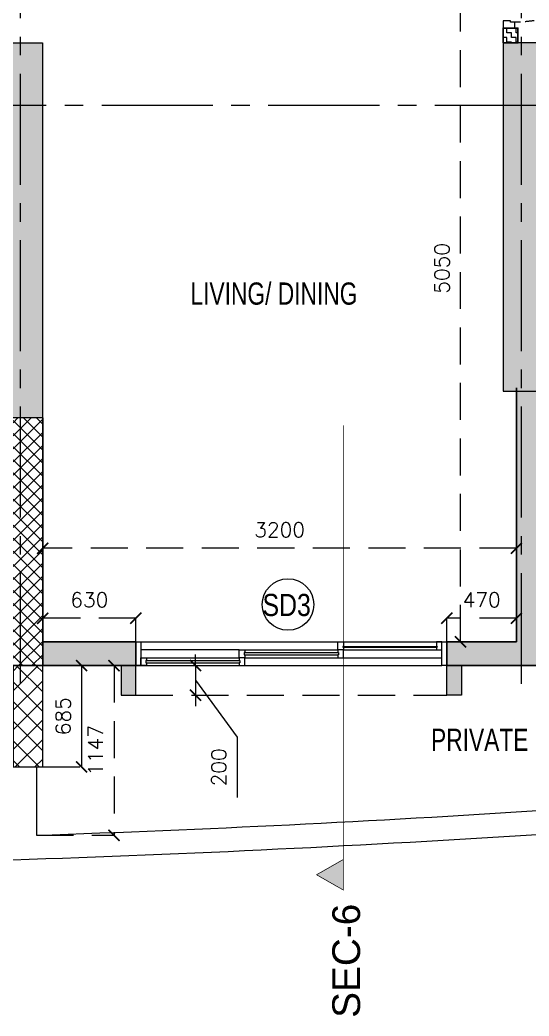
# Model space of a CAD drawing. Header units: millimetres. Extents: x 1180970 to 1231451, y -5737889 to -5695638.
# Drawn here: x 1209899 to 1213337, y -5731054 to -5724319 of the extents above; entities that cross this region are included whole.
import ezdxf
from ezdxf.enums import TextEntityAlignment as Align

# ---------------------------------------------------------------- set-up
doc = ezdxf.new("R2010")
doc.units = ezdxf.units.MM
doc.header["$LTSCALE"] = 1000
doc.header["$MEASUREMENT"] = 0
for name, pattern in [('1BHK-A$0$AUDIT_D_120904163729-0', [0]), ('1BHK-A$1$HIDDEN', [0.375, 0.25, -0.125]), ('AUDIT_D_120904163729-0', [0]), ('T8(T9 IS SIMILAR) - GROUND FLOOR - DIMENSION & TEXTING$0$HIDDEN', [0.375, 0.25, -0.125]), ('T8(T9 IS SIMILAR) - GROUND FLOOR ELEVATION$0$AUDIT_D_120904163729-0', [0]), ('T8(T9 IS SIMILAR) - GROUND FLOOR ELEVATION$1$HIDDEN', [0.375, 0.25, -0.125]), ('T8_PROFILE SECTIONS$0$HIDDEN', [0.375, 0.25, -0.125]), ('T8_PROFILE SECTIONS$0$PHANTOM2', [1.25, 0.625, -0.125, 0.125, -0.125, 0.125, -0.125]), ('T8_REFUGE COLUMNS$0$CENTER2', [1.125, 0.75, -0.125, 0.125, -0.125])]:
    doc.linetypes.add(name, pattern=pattern)
doc.layers.get('0').update_dxf_attribs({"linetype": 'AUDIT_D_120904163729-0'})
for name, color, linetype, lineweight in [('$0$a-Text', 4, 'Continuous', 0), ('1BHK-A$0$A-WALL- 160', 6, 'Continuous', 30), ('1BHK-A$0$Window', 4, 'Continuous', 20), ('T8(T9 IS SIMILAR) - GROUND FLOOR - DIMENSION & TEXTING$0$a-Text', 4, 'Continuous', 0), ('T8(T9 IS SIMILAR) - GROUND FLOOR$0$D&W', 8, 'Continuous', 25)]:
    doc.layers.add(name, color=color, linetype=linetype, lineweight=lineweight)
for name, color, linetype in [('1BHK-A$0$A-DOOR-FULL', 2, 'Continuous'), ('1BHK-A$0$A-HATCH -160', 251, '1BHK-A$0$AUDIT_D_120904163729-0'), ('A-GARDEN PARTITION', 1, 'Continuous'), ('T8(T9 IS SIMILAR) - GROUND FLOOR - DIMENSION & TEXTING$0$A-DIMENSIONS', 2, 'T8(T9 IS SIMILAR) - GROUND FLOOR - DIMENSION & TEXTING$0$HIDDEN'), ('T8(T9 IS SIMILAR) - GROUND FLOOR - DIMENSION & TEXTING$0$a-window-no', 125, 'Continuous'), ('T8(T9 IS SIMILAR) - GROUND FLOOR ELEVATION$0$A-DIM', 1, 'T8(T9 IS SIMILAR) - GROUND FLOOR ELEVATION$0$AUDIT_D_120904163729-0'), ('T8(T9 IS SIMILAR) - GROUND FLOOR ELEVATION$0$A-WALL HATCH', 252, 'T8(T9 IS SIMILAR) - GROUND FLOOR ELEVATION$0$AUDIT_D_120904163729-0'), ('T8(T9 IS SIMILAR) - GROUND FLOOR ELEVATION$0$A-WALL-FEATURES', 6, 'T8(T9 IS SIMILAR) - GROUND FLOOR ELEVATION$0$AUDIT_D_120904163729-0'), ('T8_PROFILE SECTIONS$0$A-PROFILE SECTIONS', 81, 'T8_PROFILE SECTIONS$0$PHANTOM2'), ('T8_REFUGE COLUMNS$0$A-CENTERLINE', 193, 'T8_REFUGE COLUMNS$0$CENTER2'), ('T8_REFUGE COLUMNS$0$A-RCC COLS', 3, 'Continuous')]:
    doc.layers.add(name, color=color, linetype=linetype)
doc.layers.add('T8_REFUGE COLUMNS$0$COL-HATCH', color=7, linetype='Continuous', lineweight=25, true_color=0xa3a3a3)
doc.styles.add('$0$ARIAL ARROW', font='swisscl.ttf')
doc.styles.add('T8(T9 IS SIMILAR) - GROUND FLOOR - DIMENSION & TEXTING$0$ARIAL ARROW', font='swisscl.ttf')
doc.styles.add('T8(T9 IS SIMILAR) - GROUND FLOOR - DIMENSION & TEXTING$0$LODHA STANDERD', font='sanss___.ttf')
doc.styles.add('T8(T9 IS SIMILAR) - GROUND FLOOR - DIMENSION & TEXTING$0$Romans 1', font='romans.shx', dxfattribs={"height": 100})
doc.styles.add('T8(T9 IS SIMILAR) - GROUND FLOOR ELEVATION$0$Romans 1', font='romans.shx', dxfattribs={"height": 100})
doc.styles.add('T8_PROFILE SECTIONS$0$arial', font='sanss___.ttf')
doc.dimstyles.new('T8(T9 IS SIMILAR) - GROUND FLOOR - DIMENSION & TEXTING$0$ALPINE S', dxfattribs={"dimscale": 0, "dimtxt": 100, "dimasz": 75, "dimexe": 0, "dimexo": 0, "dimgap": 75, "dimtad": 1, "dimdec": 0, "dimzin": 0, "dimdsep": 46, "dimtxsty": 'T8(T9 IS SIMILAR) - GROUND FLOOR - DIMENSION & TEXTING$0$Romans 1', "dimblk": 'T8(T9 IS SIMILAR) - GROUND FLOOR - DIMENSION & TEXTING$0$_ArchTick', "dimcen": 0.09, "dimclrd": 256, "dimclre": 256, "dimclrt": 7, "dimadec": 0, "dimazin": 0, "dimtfac": 1, "dimtdec": 0, "dimtofl": 0, "dimtmove": 1, "dimatfit": 0, "dimldrblk": 'T8(T9 IS SIMILAR) - GROUND FLOOR - DIMENSION & TEXTING$0$_Open90', "dimfxl": 1, "dimtolj": 1, "dimtzin": 0, "dimarcsym": 0})
doc.dimstyles.new('T8(T9 IS SIMILAR) - GROUND FLOOR ELEVATION$0$ALPINE S', dxfattribs={"dimscale": 0, "dimtxt": 100, "dimasz": 75, "dimexe": 0, "dimexo": 0, "dimgap": 75, "dimtad": 1, "dimdec": 0, "dimzin": 0, "dimdsep": 46, "dimtxsty": 'T8(T9 IS SIMILAR) - GROUND FLOOR ELEVATION$0$Romans 1', "dimblk": 'T8(T9 IS SIMILAR) - GROUND FLOOR ELEVATION$0$_ArchTick', "dimcen": 0.09, "dimclrd": 256, "dimclre": 256, "dimclrt": 7, "dimadec": 0, "dimazin": 0, "dimtfac": 1, "dimtdec": 0, "dimtofl": 0, "dimtmove": 1, "dimatfit": 0, "dimldrblk": 'T8(T9 IS SIMILAR) - GROUND FLOOR ELEVATION$0$_Open90', "dimfxl": 1, "dimtolj": 1, "dimtzin": 0, "dimarcsym": 0})
pattern_1 = [(0, (0, 0), (31.25, 31.25), [31.25, -31.25]), (90, (31.25, 0), (-31.25, 31.25), [31.25, -31.25])]

# ---------------------------------------------------------------- blocks, each defined once
blk = doc.blocks.new('*U102')
for points in [[(0, 0), (0, 820), (-30, 820), (-30, 0)], [(-860, 0), (-820, 0), (-820, -30), (-810, -30), (-810, -80), (-860, -80)], [(40, 0), (0, 0), (0, -30), (-10, -30), (-10, -80), (40, -80)]]:
    blk.add_lwpolyline(points, close=True)
at = {"color": 0, "linetype": 'ByBlock', "ltscale": 0.25}
blk.add_arc((1.2, -0.5), 821.2, 92.37301, 179.96526, dxfattribs=at)
blk = doc.blocks.new('1BHK-A$0$2100')
at = {"layer": '1BHK-A$0$Window', "color": 1, "lineweight": 13}
for p, q in [((1150876.5, -5693344.1), (1148842.5, -5693344.1)), ((1149507.5, -5693344.1), (1148880, -5693344.1)), ((1149507.5, -5693397.4), (1148880, -5693397.4)), ((1150173.7, -5693397.4), (1149545, -5693397.4)), ((1150211.2, -5693397.4), (1150876.5, -5693397.4)), ((1149507.5, -5693450.8), (1148842.5, -5693450.8)), ((1150173.7, -5693450.8), (1149545, -5693450.8)), ((1150839, -5693450.8), (1150211.2, -5693450.8)), ((1150173.7, -5693504.1), (1148842.5, -5693504.1)), ((1150839, -5693504.1), (1150211.2, -5693504.1))]:
    blk.add_line(p, q, dxfattribs=at)
at = {"layer": '1BHK-A$0$Window', "color": 5, "lineweight": 13}
for p, q in [((1149507.5, -5693374.4), (1148880, -5693374.4)), ((1149507.5, -5693378.9), (1148880, -5693378.9)), ((1150173.7, -5693416), (1149545, -5693416)), ((1150173.7, -5693432.2), (1149545, -5693432.2)), ((1150839, -5693469.3), (1150211.2, -5693469.3)), ((1150839, -5693485.5), (1150211.2, -5693485.5))]:
    blk.add_line(p, q, dxfattribs=at)
at = {"layer": '1BHK-A$0$Window', "color": 4, "lineweight": 13}
for points in [[(1148842.5, -5693344.1), (1148809.5, -5693344.1), (1148809.5, -5693504.1), (1148842.5, -5693504.1)], [(1148880, -5693378.9), (1148880, -5693397.4), (1148842.5, -5693397.4), (1148842.5, -5693344.1), (1148880, -5693344.1), (1148880, -5693374.4), (1148875.5, -5693374.4), (1148875.5, -5693378.9)], [(1149507.5, -5693378.9), (1149507.5, -5693397.4), (1149545, -5693397.4), (1149545, -5693344.1), (1149507.5, -5693344.1), (1149507.5, -5693374.4), (1149512, -5693374.4), (1149512, -5693378.9)], [(1149545, -5693432.2), (1149545, -5693450.8), (1149507.5, -5693450.8), (1149507.5, -5693397.4), (1149545, -5693397.4), (1149545, -5693416), (1149540.5, -5693416), (1149540.5, -5693432.2)], [(1150173.7, -5693432.2), (1150173.7, -5693450.8), (1150211.2, -5693450.8), (1150211.2, -5693397.4), (1150173.7, -5693397.4), (1150173.7, -5693416), (1150178.2, -5693416), (1150178.2, -5693432.2)], [(1150909.5, -5693344.1), (1150876.5, -5693344.1), (1150876.5, -5693504.1), (1150909.5, -5693504.1)], [(1150211.2, -5693485.5), (1150211.2, -5693504.1), (1150173.7, -5693504.1), (1150173.7, -5693450.8), (1150211.2, -5693450.8), (1150211.2, -5693469.3), (1150206.7, -5693469.3), (1150206.7, -5693485.5)], [(1150839, -5693485.5), (1150839, -5693504.1), (1150876.5, -5693504.1), (1150876.5, -5693450.8), (1150839, -5693450.8), (1150839, -5693469.3), (1150843.5, -5693469.3), (1150843.5, -5693485.5)]]:
    blk.add_lwpolyline(points, close=True, dxfattribs=at)
blk = doc.blocks.new('1BHK-A')
at = {"layer": '1BHK-A$0$A-HATCH -160', "linetype": 'ByBlock'}
h = blk.add_hatch(dxfattribs=at)
h.set_pattern_fill('HEX', color=256, scale=150)
h.paths.add_polyline_path([(1144639.9, -5727571.2), (1144639.7, -5727421.2), (1144639.8, -5727421.2), (1144639.8, -5726805.6), (1144799.8, -5726805.6), (1144799.5, -5728524.6), (1145269.9, -5728524.6), (1145269.9, -5728684.6), (1144639.5, -5728684.6), (1144639.7, -5727571.2)])
h.paths.add_polyline_path([(1147369.9, -5728524.6), (1147999.5, -5728524.6), (1147999.5, -5728684.6), (1147369.9, -5728684.6)])
h.paths.add_polyline_path([(1148299.5, -5724624.6), (1150189.8, -5724624.6), (1150189.8, -5722879.6), (1150039.8, -5722879.6), (1150039.8, -5724474.5), (1148299.5, -5724474.5)])
h.paths.add_polyline_path([(1150039.7, -5719224.6), (1150189.8, -5719224.6), (1150189.8, -5721774.6), (1150039.7, -5721774.6)])
h.paths.add_polyline_path([(1144599.6, -5723174.6), (1144759.6, -5723174.6), (1144759.6, -5723314.6), (1145789.5, -5723314.6), (1145789.5, -5723174.6), (1145949.5, -5723174.6), (1145949.5, -5723474.6), (1144599.6, -5723474.4)])
h.paths.add_polyline_path([(1144599.6, -5721924.6), (1144759.6, -5721924.6), (1144759.6, -5722524.6), (1144599.6, -5722524.6)])
h.paths.add_polyline_path([(1145549.4, -5721834.8), (1145789.5, -5721834.8), (1145789.5, -5722524.6), (1145949.5, -5722524.6), (1145949.5, -5721924.7), (1145789.5, -5721924.5), (1145789.5, -5721674.6), (1145549.4, -5721674.6)])
h = blk.add_hatch(dxfattribs=at)
h.set_pattern_fill('ANSI37', color=256, scale=500)
h.set_pattern_definition([(45, (0, -0.906), (-44.1941738, 44.1941738), []), (135, (0, -0.906), (-44.1941738, -44.1941738), [])])
h.paths.add_polyline_path([(1141249.5, -5723474.6), (1141899.2, -5723474.6), (1141899.2, -5723274.6), (1141249.5, -5723274.6)])
h.paths.add_polyline_path([(1141049.8, -5726520.2), (1141249.8, -5726520.2), (1141249.8, -5727581.2), (1141049.8, -5727581.2)])
h.paths.add_polyline_path([(1148199.5, -5727009.5), (1147999.5, -5727009.5), (1147999.5, -5728684.6), (1148199.5, -5728684.6)])
h = blk.add_hatch(dxfattribs=at)
h.set_pattern_fill('ZIGZAG', color=256, scale=250)
h.set_pattern_definition(pattern_1)
h.paths.add_polyline_path([(1144889.9, -5724474.5), (1144789.9, -5724474.5), (1144789.9, -5724374.5), (1144889.9, -5724374.5)])
at = {"layer": '1BHK-A$0$A-WALL- 160', "linetype": 'ByBlock'}
for p, q in [((1144799.5, -5728524.6), (1144799.5, -5726805.6)), ((1147999.5, -5728684.6), (1147999.5, -5727009.5)), ((1144799.5, -5728524.6), (1145269.9, -5728524.6)), ((1145269.9, -5728524.6), (1145269.9, -5728684.6)), ((1147369.9, -5728524.6), (1147999.5, -5728524.6)), ((1147369.9, -5728524.6), (1147369.9, -5728684.6)), ((1144639.5, -5728684.6), (1145269.9, -5728684.6)), ((1147369.9, -5728684.6), (1148199.5, -5728684.6))]:
    blk.add_line(p, q, dxfattribs=at)
blk.add_lwpolyline([(1144889.9, -5724474.5), (1144789.9, -5724474.5), (1144789.9, -5724374.5), (1144889.9, -5724374.5)], close=True, dxfattribs=at)
at = {"layer": '1BHK-A$0$A-DOOR-FULL', "linetype": '1BHK-A$1$HIDDEN', "rotation": 90}
blk.add_blockref('*U102', (1144809.9, -5723514.5), dxfattribs=at)
at = {"layer": '1BHK-A$0$A-WALL- 160', "linetype": 'ByBlock'}
blk.add_blockref('1BHK-A$0$2100', (-3539.6, -35180.5), dxfattribs=at)
blk = doc.blocks.new('T8_REFUGE COLUMNS')
at = {"layer": 'T8_REFUGE COLUMNS$0$COL-HATCH', "linetype": 'ByBlock'}
h = blk.add_hatch(color=256, dxfattribs=at)
h.dxf.hatch_style = 1
h.paths.add_polyline_path([(1210052.1, -5727009.9), (1209752.1, -5727009.9), (1209752.1, -5724474.9), (1210052.1, -5724474.9)])
h = blk.add_hatch(color=256, dxfattribs=at)
h.dxf.hatch_style = 1
h.paths.add_polyline_path([(1213162.1, -5726829.9), (1213412.1, -5726829.9), (1213412.1, -5724474.9), (1213162.1, -5724474.9)])
at = {"layer": 'T8_REFUGE COLUMNS$0$A-CENTERLINE'}
for p, q in [((1209902.1, -5728808.5), (1209902.1, -5698573.6)), ((1213287.1, -5728808.5), (1213287.1, -5698573.6)), ((1217951.3, -5724897.4), (1182156.9, -5724897.4))]:
    blk.add_line(p, q, dxfattribs=at)
at = {"layer": 'T8_REFUGE COLUMNS$0$A-RCC COLS', "linetype": 'ByBlock'}
for points in [[(1210052.1, -5727009.9), (1209752.1, -5727009.9), (1209752.1, -5724474.9), (1210052.1, -5724474.9)], [(1213162.1, -5726829.9), (1213412.1, -5726829.9), (1213412.1, -5724474.9), (1213162.1, -5724474.9)]]:
    blk.add_lwpolyline(points, close=True, dxfattribs=at)
blk = doc.blocks.new('T8(T9 IS SIMILAR) - GROUND FLOOR ELEVATION$0$_ArchTick')
at = {"color": 0, "linetype": 'ByBlock', "const_width": 0.15}
blk.add_lwpolyline([(-0.5, -0.5), (0.5, 0.5)], dxfattribs=at)
blk = doc.blocks.new('*D350')
at = {"layer": 'T8(T9 IS SIMILAR) - GROUND FLOOR ELEVATION$0$A-DIM', "linetype": 'T8(T9 IS SIMILAR) - GROUND FLOOR ELEVATION$1$HIDDEN', "lineweight": -2, "transparency": 16777216}
for p, q in [((1210052.4, -5728684), (1210315.5, -5728684)), ((1210052.4, -5729368.9), (1210315.5, -5729368.9))]:
    blk.add_line(p, q, dxfattribs=at)
at = {"layer": 'T8(T9 IS SIMILAR) - GROUND FLOOR ELEVATION$0$A-DIM', "lineweight": -2, "transparency": 16777216}
blk.add_line((1210315.5, -5728684), (1210315.5, -5729368.9), dxfattribs=at)
at = {"layer": 'T8(T9 IS SIMILAR) - GROUND FLOOR ELEVATION$0$A-DIM', "linetype": 'ByBlock', "lineweight": -2, "transparency": 16777216, "xscale": 75, "yscale": 75, "zscale": 75}
for p, rotation in [((1210315.5, -5728684), 90), ((1210315.5, -5729368.9), 270)]:
    blk.add_blockref('T8(T9 IS SIMILAR) - GROUND FLOOR ELEVATION$0$_ArchTick', p, dxfattribs=dict(at, rotation=rotation))
at = {"layer": 'T8(T9 IS SIMILAR) - GROUND FLOOR ELEVATION$0$A-DIM', "color": 7, "linetype": 'ByBlock', "transparency": 16777216, "insert": (1210190.5, -5729026.5), "char_height": 100, "attachment_point": 5, "rotation": 90, "style": 'T8(T9 IS SIMILAR) - GROUND FLOOR ELEVATION$0$Romans 1'}
blk.add_mtext('\\A1;685', dxfattribs=at)
blk = doc.blocks.new('T8(T9 IS SIMILAR) - GROUND FLOOR ELEVATION$0$_Open90')
at = {"color": 0, "linetype": 'ByBlock', "lineweight": -2}
for p, q in [((0, 0), (-1, 0)), ((-0.5, 0.5), (0, 0)), ((0, 0), (-0.5, -0.5))]:
    blk.add_line(p, q, dxfattribs=at)
blk = doc.blocks.new('*D351')
at = {"layer": 'T8(T9 IS SIMILAR) - GROUND FLOOR ELEVATION$0$A-DIM', "lineweight": -2, "transparency": 16777216}
for p, q in [((1211084.8, -5728684), (1211084.8, -5728609)), ((1211084.8, -5728684), (1211084.8, -5728884)), ((1211084.8, -5728784), (1211366.6, -5729168.4)), ((1211084.8, -5728884), (1211084.8, -5728959)), ((1211366.6, -5729168.4), (1211366.6, -5729575.6))]:
    blk.add_line(p, q, dxfattribs=at)
at = {"layer": 'T8(T9 IS SIMILAR) - GROUND FLOOR ELEVATION$0$A-DIM', "linetype": 'T8(T9 IS SIMILAR) - GROUND FLOOR ELEVATION$1$HIDDEN', "lineweight": -2, "transparency": 16777216}
for p, q in [((1210681.9, -5728684), (1211084.8, -5728684)), ((1210681.9, -5728884), (1211084.8, -5728884))]:
    blk.add_line(p, q, dxfattribs=at)
at = {"layer": 'T8(T9 IS SIMILAR) - GROUND FLOOR ELEVATION$0$A-DIM', "linetype": 'ByBlock', "lineweight": -2, "transparency": 16777216, "xscale": 75, "yscale": 75, "zscale": 75}
for p, rotation in [((1211084.8, -5728684), 270), ((1211084.8, -5728884), 90)]:
    blk.add_blockref('T8(T9 IS SIMILAR) - GROUND FLOOR ELEVATION$0$_ArchTick', p, dxfattribs=dict(at, rotation=rotation))
at = {"layer": 'T8(T9 IS SIMILAR) - GROUND FLOOR ELEVATION$0$A-DIM', "color": 7, "linetype": 'ByBlock', "transparency": 16777216, "insert": (1211241.6, -5729372), "char_height": 100, "attachment_point": 5, "rotation": 90, "style": 'T8(T9 IS SIMILAR) - GROUND FLOOR ELEVATION$0$Romans 1'}
blk.add_mtext('\\A1;200', dxfattribs=at)
blk = doc.blocks.new('T8(T9 IS SIMILAR) - GROUND FLOOR - DIMENSION & TEXTING$0$_ArchTick')
at = {"color": 0, "linetype": 'ByBlock', "const_width": 0.15}
blk.add_lwpolyline([(-0.5, -0.5), (0.5, 0.5)], dxfattribs=at)
blk = doc.blocks.new('*D694')
at = {"layer": 'T8(T9 IS SIMILAR) - GROUND FLOOR - DIMENSION & TEXTING$0$A-DIMENSIONS', "linetype": 'T8(T9 IS SIMILAR) - GROUND FLOOR - DIMENSION & TEXTING$0$HIDDEN', "lineweight": -2, "transparency": 16777216}
for p, q in [((1212781.9, -5728523.7), (1212781.9, -5728364.4)), ((1213252, -5728523.7), (1213252, -5728364.4))]:
    blk.add_line(p, q, dxfattribs=at)
at = {"layer": 'T8(T9 IS SIMILAR) - GROUND FLOOR - DIMENSION & TEXTING$0$A-DIMENSIONS', "lineweight": -2, "transparency": 16777216}
blk.add_line((1213252, -5728364.4), (1212781.9, -5728364.4), dxfattribs=at)
at = {"layer": 'T8(T9 IS SIMILAR) - GROUND FLOOR - DIMENSION & TEXTING$0$A-DIMENSIONS', "linetype": 'ByBlock', "lineweight": -2, "transparency": 16777216, "xscale": 75, "yscale": 75, "zscale": 75, "rotation": 180}
blk.add_blockref('T8(T9 IS SIMILAR) - GROUND FLOOR - DIMENSION & TEXTING$0$_ArchTick', (1212781.9, -5728364.4), dxfattribs=at)
at = {"layer": 'T8(T9 IS SIMILAR) - GROUND FLOOR - DIMENSION & TEXTING$0$A-DIMENSIONS', "linetype": 'ByBlock', "lineweight": -2, "transparency": 16777216, "xscale": 75, "yscale": 75, "zscale": 75}
blk.add_blockref('T8(T9 IS SIMILAR) - GROUND FLOOR - DIMENSION & TEXTING$0$_ArchTick', (1213252, -5728364.4), dxfattribs=at)
at = {"layer": 'T8(T9 IS SIMILAR) - GROUND FLOOR - DIMENSION & TEXTING$0$A-DIMENSIONS', "color": 7, "linetype": 'ByBlock', "transparency": 16777216, "insert": (1213017, -5728239.4), "char_height": 100, "attachment_point": 5, "style": 'T8(T9 IS SIMILAR) - GROUND FLOOR - DIMENSION & TEXTING$0$Romans 1'}
blk.add_mtext('\\A1;470', dxfattribs=at)
blk = doc.blocks.new('T8(T9 IS SIMILAR) - GROUND FLOOR - DIMENSION & TEXTING$0$_Open90')
at = {"color": 0, "linetype": 'ByBlock', "lineweight": -2}
for p, q in [((0, 0), (-1, 0)), ((-0.5, 0.5), (0, 0)), ((0, 0), (-0.5, -0.5))]:
    blk.add_line(p, q, dxfattribs=at)
blk = doc.blocks.new('*D695')
at = {"layer": 'T8(T9 IS SIMILAR) - GROUND FLOOR - DIMENSION & TEXTING$0$A-DIMENSIONS', "linetype": 'T8(T9 IS SIMILAR) - GROUND FLOOR - DIMENSION & TEXTING$0$HIDDEN', "lineweight": -2, "transparency": 16777216}
for p, q in [((1210052.3, -5728523.7), (1210052.3, -5728364.4)), ((1210681.9, -5728523.7), (1210681.9, -5728364.4))]:
    blk.add_line(p, q, dxfattribs=at)
at = {"layer": 'T8(T9 IS SIMILAR) - GROUND FLOOR - DIMENSION & TEXTING$0$A-DIMENSIONS', "lineweight": -2, "transparency": 16777216}
blk.add_line((1210681.9, -5728364.4), (1210052.3, -5728364.4), dxfattribs=at)
at = {"layer": 'T8(T9 IS SIMILAR) - GROUND FLOOR - DIMENSION & TEXTING$0$A-DIMENSIONS', "linetype": 'ByBlock', "lineweight": -2, "transparency": 16777216, "xscale": 75, "yscale": 75, "zscale": 75, "rotation": 180}
blk.add_blockref('T8(T9 IS SIMILAR) - GROUND FLOOR - DIMENSION & TEXTING$0$_ArchTick', (1210052.3, -5728364.4), dxfattribs=at)
at = {"layer": 'T8(T9 IS SIMILAR) - GROUND FLOOR - DIMENSION & TEXTING$0$A-DIMENSIONS', "linetype": 'ByBlock', "lineweight": -2, "transparency": 16777216, "xscale": 75, "yscale": 75, "zscale": 75}
blk.add_blockref('T8(T9 IS SIMILAR) - GROUND FLOOR - DIMENSION & TEXTING$0$_ArchTick', (1210681.9, -5728364.4), dxfattribs=at)
at = {"layer": 'T8(T9 IS SIMILAR) - GROUND FLOOR - DIMENSION & TEXTING$0$A-DIMENSIONS', "color": 7, "linetype": 'ByBlock', "transparency": 16777216, "insert": (1210367.1, -5728239.4), "char_height": 100, "attachment_point": 5, "style": 'T8(T9 IS SIMILAR) - GROUND FLOOR - DIMENSION & TEXTING$0$Romans 1'}
blk.add_mtext('\\A1;630', dxfattribs=at)
blk = doc.blocks.new('*D696')
at = {"layer": 'T8(T9 IS SIMILAR) - GROUND FLOOR - DIMENSION & TEXTING$0$A-DIMENSIONS', "linetype": 'T8(T9 IS SIMILAR) - GROUND FLOOR - DIMENSION & TEXTING$0$HIDDEN', "lineweight": -2, "transparency": 16777216}
for p, q in [((1213017, -5723473.6), (1212874.2, -5723473.6)), ((1213017, -5728523.7), (1212874.2, -5728523.7))]:
    blk.add_line(p, q, dxfattribs=at)
at = {"layer": 'T8(T9 IS SIMILAR) - GROUND FLOOR - DIMENSION & TEXTING$0$A-DIMENSIONS', "lineweight": -2, "transparency": 16777216}
blk.add_line((1212874.2, -5728523.7), (1212874.2, -5723473.6), dxfattribs=at)
at = {"layer": 'T8(T9 IS SIMILAR) - GROUND FLOOR - DIMENSION & TEXTING$0$A-DIMENSIONS', "linetype": 'ByBlock', "lineweight": -2, "transparency": 16777216, "xscale": 75, "yscale": 75, "zscale": 75}
for p, rotation in [((1212874.2, -5723473.6), 90), ((1212874.2, -5728523.7), 270)]:
    blk.add_blockref('T8(T9 IS SIMILAR) - GROUND FLOOR - DIMENSION & TEXTING$0$_ArchTick', p, dxfattribs=dict(at, rotation=rotation))
at = {"layer": 'T8(T9 IS SIMILAR) - GROUND FLOOR - DIMENSION & TEXTING$0$A-DIMENSIONS', "color": 7, "linetype": 'ByBlock', "transparency": 16777216, "insert": (1212749.2, -5725998.6), "char_height": 100, "attachment_point": 5, "rotation": 90, "style": 'T8(T9 IS SIMILAR) - GROUND FLOOR - DIMENSION & TEXTING$0$Romans 1'}
blk.add_mtext('\\A1;5050', dxfattribs=at)
blk = doc.blocks.new('*D697')
at = {"layer": 'T8(T9 IS SIMILAR) - GROUND FLOOR - DIMENSION & TEXTING$0$A-DIMENSIONS', "linetype": 'T8(T9 IS SIMILAR) - GROUND FLOOR - DIMENSION & TEXTING$0$HIDDEN', "lineweight": -2, "transparency": 16777216}
for p, q in [((1210052.3, -5727664.2), (1210052.3, -5727891.5)), ((1213252, -5727664.2), (1213252, -5727891.5))]:
    blk.add_line(p, q, dxfattribs=at)
at = {"layer": 'T8(T9 IS SIMILAR) - GROUND FLOOR - DIMENSION & TEXTING$0$A-DIMENSIONS', "lineweight": -2, "transparency": 16777216}
blk.add_line((1213252, -5727891.5), (1210052.3, -5727891.5), dxfattribs=at)
at = {"layer": 'T8(T9 IS SIMILAR) - GROUND FLOOR - DIMENSION & TEXTING$0$A-DIMENSIONS', "linetype": 'ByBlock', "lineweight": -2, "transparency": 16777216, "xscale": 75, "yscale": 75, "zscale": 75, "rotation": 180}
blk.add_blockref('T8(T9 IS SIMILAR) - GROUND FLOOR - DIMENSION & TEXTING$0$_ArchTick', (1210052.3, -5727891.5), dxfattribs=at)
at = {"layer": 'T8(T9 IS SIMILAR) - GROUND FLOOR - DIMENSION & TEXTING$0$A-DIMENSIONS', "linetype": 'ByBlock', "lineweight": -2, "transparency": 16777216, "xscale": 75, "yscale": 75, "zscale": 75}
blk.add_blockref('T8(T9 IS SIMILAR) - GROUND FLOOR - DIMENSION & TEXTING$0$_ArchTick', (1213252, -5727891.5), dxfattribs=at)
at = {"layer": 'T8(T9 IS SIMILAR) - GROUND FLOOR - DIMENSION & TEXTING$0$A-DIMENSIONS', "color": 7, "linetype": 'ByBlock', "transparency": 16777216, "insert": (1211652.2, -5727766.5), "char_height": 100, "attachment_point": 5, "style": 'T8(T9 IS SIMILAR) - GROUND FLOOR - DIMENSION & TEXTING$0$Romans 1'}
blk.add_mtext('\\A1;3200', dxfattribs=at)
blk = doc.blocks.new('T8(T9 IS SIMILAR) - GROUND FLOOR - DIMENSION & TEXTING$0$WINDOW TAG')
at = {"layer": 'T8(T9 IS SIMILAR) - GROUND FLOOR - DIMENSION & TEXTING$0$a-window-no'}
blk.add_circle((0, 0), 174.1, dxfattribs=at)
at = {"layer": 'T8(T9 IS SIMILAR) - GROUND FLOOR - DIMENSION & TEXTING$0$a-window-no', "style": 'T8(T9 IS SIMILAR) - GROUND FLOOR - DIMENSION & TEXTING$0$LODHA STANDERD'}
blk.add_attdef('WINDOW', text='', height=150, dxfattribs=at).set_placement((11.3, 2.8), align=Align.MIDDLE_CENTER)
blk = doc.blocks.new('*D513')
at = {"layer": 'T8(T9 IS SIMILAR) - GROUND FLOOR - DIMENSION & TEXTING$0$A-DIMENSIONS', "linetype": 'T8(T9 IS SIMILAR) - GROUND FLOOR - DIMENSION & TEXTING$0$HIDDEN', "lineweight": -2, "transparency": 16777216}
for p, q in [((1210052.4, -5728684.6), (1210534.1, -5728684.6)), ((1210009.8, -5729831.5), (1210534.1, -5729831.5))]:
    blk.add_line(p, q, dxfattribs=at)
at = {"layer": 'T8(T9 IS SIMILAR) - GROUND FLOOR - DIMENSION & TEXTING$0$A-DIMENSIONS', "lineweight": -2, "transparency": 16777216}
blk.add_line((1210534.1, -5728684.6), (1210534.1, -5729831.5), dxfattribs=at)
at = {"layer": 'T8(T9 IS SIMILAR) - GROUND FLOOR - DIMENSION & TEXTING$0$A-DIMENSIONS', "linetype": 'ByBlock', "lineweight": -2, "transparency": 16777216, "xscale": 75, "yscale": 75, "zscale": 75}
for p, rotation in [((1210534.1, -5728684.6), 90), ((1210534.1, -5729831.5), 270)]:
    blk.add_blockref('T8(T9 IS SIMILAR) - GROUND FLOOR - DIMENSION & TEXTING$0$_ArchTick', p, dxfattribs=dict(at, rotation=rotation))
at = {"layer": 'T8(T9 IS SIMILAR) - GROUND FLOOR - DIMENSION & TEXTING$0$A-DIMENSIONS', "color": 7, "linetype": 'ByBlock', "transparency": 16777216, "insert": (1210409.1, -5729258.1), "char_height": 100, "attachment_point": 5, "rotation": 90, "style": 'T8(T9 IS SIMILAR) - GROUND FLOOR - DIMENSION & TEXTING$0$Romans 1'}
blk.add_mtext('\\A1;1147', dxfattribs=at)
blk = doc.blocks.new('T8_PROFILE SECTIONS$0$MH')
at = {"layer": 'T8_PROFILE SECTIONS$0$A-PROFILE SECTIONS', "linetype": 'T8_PROFILE SECTIONS$0$HIDDEN', "ltscale": 2}
h = blk.add_hatch(color=256, dxfattribs=at)
h.dxf.hatch_style = 1
h.paths.add_polyline_path([(1140339.1, -5697424.8), (1140519.9, -5697528.1), (1140339.1, -5697631.3)])
at = {"layer": 'T8_PROFILE SECTIONS$0$A-PROFILE SECTIONS', "linetype": 'T8_PROFILE SECTIONS$0$HIDDEN', "ltscale": 2, "const_width": 5}
blk.add_lwpolyline([(1140339.1, -5697424.8), (1140339.1, -5697424.8), (1140519.9, -5697528.1), (1140339.1, -5697631.3)], close=True, dxfattribs=at)
blk.add_lwpolyline([(1140339.1, -5697424.8), (1140339.1, -5700565.7)], dxfattribs=at)
blk = doc.blocks.new('PROFILE SECTION LINE T9')
at = {"layer": 'T8_PROFILE SECTIONS$0$A-PROFILE SECTIONS', "linetype": 'ByBlock', "rotation": 180}
blk.add_blockref('T8_PROFILE SECTIONS$0$MH', (1166703.8, -5716010.7, 0), dxfattribs=at)
at = {"layer": 'T8_PROFILE SECTIONS$0$A-PROFILE SECTIONS', "linetype": 'ByBlock', "insert": (26290.2, -18678.6, 0), "char_height": 187.5, "attachment_point": 3, "rotation": 90, "style": 'T8_PROFILE SECTIONS$0$arial'}
blk.add_mtext_dynamic_manual_height_columns('SEC-6', width=301.334, gutter_width=500, heights=[0], dxfattribs=at)
blk = doc.blocks.new('T8(T9 IS SIMILAR) - GROUND FLOOR ELEVATION')
at = {"layer": 'T8(T9 IS SIMILAR) - GROUND FLOOR ELEVATION$0$A-WALL HATCH', "linetype": 'ByBlock'}
h = blk.add_hatch(dxfattribs=at)
h.set_pattern_fill('ANSI37', color=256, scale=750)
h.set_pattern_definition([(45, (-0.1, -0.21), (-66.2912607, 66.2912607), []), (135, (-0.1, -0.21), (-66.2912607, -66.2912607), [])])
h.paths.add_polyline_path([(1186632.3, -5709913.9), (1186432.3, -5709913.9), (1186432.3, -5708154.2), (1186632.3, -5708154.2)])
h.paths.add_polyline_path([(1190032.3, -5708154), (1190232.6, -5708154), (1190232.6, -5709913.7), (1190032.3, -5709913.7)])
h.paths.add_polyline_path([(1202792.3, -5700405.8), (1202592.3, -5700405.8), (1202592.3, -5701090.3), (1202792.3, -5701090.3)])
h.paths.add_polyline_path([(1209952.2, -5700405.8), (1209752.2, -5700405.8), (1209752.2, -5701092), (1209952.2, -5701092)])
h.paths.add_polyline_path([(1222512.1, -5708154), (1222311.7, -5708154), (1222311.7, -5709913.7), (1222512.1, -5709913.7)])
h.paths.add_polyline_path([(1225912.1, -5709913.9), (1226112.1, -5709913.9), (1226112.1, -5708154.2), (1225912.1, -5708154.2)])
h.paths.add_polyline_path([(1209852.3, -5729369.1), (1210052.3, -5729369.1), (1210052.3, -5728684.2), (1209852.3, -5728684.2)])
h.paths.add_polyline_path([(1202692.1, -5729369.1), (1202492, -5729369.1), (1202492, -5728684.2), (1202692.1, -5728684.2)])
h = blk.add_hatch(dxfattribs=at)
h.set_pattern_fill('ZIGZAG', color=256, scale=250)
h.set_pattern_definition(pattern_1)
h.paths.add_polyline_path([(1186332.7, -5719983.5), (1186332.7, -5719683.5), (1186432.7, -5719683.5), (1186432.7, -5719883.5), (1186982.7, -5719883.5), (1186982.7, -5719523.5), (1187082.7, -5719523.5), (1187082.7, -5719983.5)])
h.paths.add_polyline_path([(1190232.7, -5719983.5), (1190232.7, -5719683.5), (1190132.7, -5719683.5), (1190132.7, -5719883.5), (1189582.7, -5719883.5), (1189582.7, -5719523.5), (1189482.7, -5719523.5), (1189482.7, -5719983.5)])
h.paths.add_polyline_path([(1190857.7, -5717933.5), (1190857.7, -5717733.5), (1190757.7, -5717733.5), (1190757.7, -5717933.5)])
h.paths.add_polyline_path([(1193357.7, -5717733.5), (1193357.7, -5717933.5), (1193257.7, -5717933.5), (1193257.7, -5717733.5)])
h.paths.add_polyline_path([(1196632.8, -5709938.8), (1196632.8, -5709738.8), (1196532.8, -5709738.8), (1196532.8, -5709938.8)])
h.paths.add_polyline_path([(1194132, -5709738.8), (1194132, -5709938.8), (1194032, -5709938.8), (1194032, -5709738.8)])
h.paths.add_polyline_path([(1195742.7, -5701889.7), (1196212.8, -5701889.7), (1196212.8, -5702349.7), (1196112.8, -5702349.7), (1196112.8, -5701989.7), (1195742.7, -5701989.7)])
h.paths.add_polyline_path([(1198312.8, -5702349.7), (1198312.8, -5701889.7), (1199132.6, -5701889.7), (1199132.6, -5701989.7), (1198412.8, -5701989.7), (1198412.8, -5702349.7)])
h.paths.add_polyline_path([(1199662.5, -5701090.3), (1199662.5, -5700890.3), (1199762.5, -5700890.3), (1199762.5, -5701090.3)])
h.paths.add_polyline_path([(1201862.6, -5700890.3), (1201862.6, -5701090.3), (1201962.6, -5701090.3), (1201962.6, -5700890.3)])
h.paths.add_polyline_path([(1210681.9, -5700890.3), (1210681.9, -5701090.3), (1210581.9, -5701090.3), (1210581.9, -5700890.3)])
h.paths.add_polyline_path([(1212882, -5701090.3), (1212882, -5700890.3), (1212782, -5700890.3), (1212782, -5701090.3)])
h.paths.add_polyline_path([(1214231.8, -5702349.7), (1214231.8, -5701889.7), (1213412.3, -5701889.7), (1213412.3, -5701989.7), (1214131.8, -5701989.7), (1214131.8, -5702349.7)])
h.paths.add_polyline_path([(1216801.9, -5701889.7), (1216331.8, -5701889.7), (1216331.8, -5702349.7), (1216431.8, -5702349.7), (1216431.8, -5701989.7), (1216801.9, -5701989.7)])
h.paths.add_polyline_path([(1215911.7, -5709938.8), (1215911.7, -5709738.8), (1216011.7, -5709738.8), (1216011.7, -5709938.8)])
h.paths.add_polyline_path([(1218412.5, -5709738.8), (1218412.5, -5709938.8), (1218512.5, -5709938.8), (1218512.5, -5709738.8)])
h.paths.add_polyline_path([(1221686.9, -5717933.5), (1221686.9, -5717733.5), (1221786.9, -5717733.5), (1221786.9, -5717933.5)])
h.paths.add_polyline_path([(1219186.9, -5717733.5), (1219186.9, -5717933.5), (1219286.9, -5717933.5), (1219286.9, -5717733.5)])
h.paths.add_polyline_path([(1222311.8, -5719983.5), (1222311.8, -5719683.5), (1222411.8, -5719683.5), (1222411.8, -5719883.5), (1222961.8, -5719883.5), (1222961.8, -5719523.5), (1223061.8, -5719523.5), (1223061.8, -5719983.5)])
h.paths.add_polyline_path([(1226211.8, -5719983.5), (1226211.8, -5719683.5), (1226111.8, -5719683.5), (1226111.8, -5719883.5), (1225561.8, -5719883.5), (1225561.8, -5719523.5), (1225461.8, -5719523.5), (1225461.8, -5719983.5)])
h.paths.add_polyline_path([(1217001.9, -5727584.6), (1216901.9, -5727584.6), (1216901.9, -5727784.6), (1216356.8, -5727784.6), (1216356.8, -5727424.6), (1216256.8, -5727424.6), (1216256.8, -5727884.6), (1217001.9, -5727884.6)])
h.paths.add_polyline_path([(1214156.8, -5727424.6), (1214056.8, -5727424.6), (1214056.8, -5727784.6), (1213412.3, -5727784.6), (1213412.3, -5727884.6), (1214156.8, -5727884.6)])
h.paths.add_polyline_path([(1210681.9, -5728884), (1210681.9, -5728684), (1210581.9, -5728684), (1210581.9, -5728884)])
h.paths.add_polyline_path([(1212882, -5728684), (1212882, -5728884), (1212782, -5728884), (1212782, -5728684)])
h.paths.add_polyline_path([(1201862.6, -5728884), (1201862.6, -5728684), (1201962.6, -5728684), (1201962.6, -5728884)])
h.paths.add_polyline_path([(1199662.5, -5728684), (1199662.5, -5728884), (1199762.5, -5728884), (1199762.5, -5728684)])
h.paths.add_polyline_path([(1198387.7, -5727424.6), (1198487.7, -5727424.6), (1198487.7, -5727784.6), (1199132.3, -5727784.6), (1199132.3, -5727884.6), (1198387.7, -5727884.6)])
h.paths.add_polyline_path([(1195542.6, -5727584.6), (1195642.6, -5727584.6), (1195642.6, -5727784.6), (1196187.7, -5727784.6), (1196187.7, -5727424.6), (1196287.7, -5727424.6), (1196287.7, -5727884.6), (1195542.6, -5727884.6)])
at = {"layer": 'T8(T9 IS SIMILAR) - GROUND FLOOR ELEVATION$0$A-WALL-FEATURES', "color": 8, "linetype": 'T8(T9 IS SIMILAR) - GROUND FLOOR ELEVATION$1$HIDDEN'}
blk.add_line((1210681.9, -5728884), (1212782, -5728884), dxfattribs=at)
at = {"layer": 'T8(T9 IS SIMILAR) - GROUND FLOOR ELEVATION$0$A-WALL-FEATURES', "linetype": 'ByBlock'}
for points in [[(1209852.4, -5729368.9), (1210052.4, -5729368.9), (1210052.4, -5728684), (1209852.4, -5728684)], [(1210681.9, -5728884), (1210681.9, -5728684), (1210581.9, -5728684), (1210581.9, -5728884)], [(1212882, -5728684), (1212882, -5728884), (1212782, -5728884), (1212782, -5728684)]]:
    blk.add_lwpolyline(points, close=True, dxfattribs=at)
at = {"layer": 'T8(T9 IS SIMILAR) - GROUND FLOOR ELEVATION$0$A-DIM', "linetype": 'ByBlock'}
dim = blk.add_linear_dim(base=(1211084.8, -5728884), p1=(1210681.9, -5728684), p2=(1210681.9, -5728884), angle=90, dimstyle='T8(T9 IS SIMILAR) - GROUND FLOOR ELEVATION$0$ALPINE S', override={"dimscale": 1, "dimfxl": 5, "dimarcsym": 1}, dxfattribs=at)
dim.commit()
dim.dimension.update_dxf_attribs({"geometry": '*D351', "text_midpoint": (1211366.6, -5729243.4), "dimtype": 128})
dim = blk.add_linear_dim(base=(1210315.5, -5729368.9), p1=(1210052.4, -5728684), p2=(1210052.4, -5729368.9), angle=90, dimstyle='T8(T9 IS SIMILAR) - GROUND FLOOR ELEVATION$0$ALPINE S', override={"dimscale": 1, "dimfxl": 5, "dimarcsym": 1}, dxfattribs=at)
dim.commit()
dim.dimension.update_dxf_attribs({"geometry": '*D350', "text_midpoint": (1210190.5, -5729026.5)})
blk = doc.blocks.new('T8(T9 IS SIMILAR) - GROUND FLOOR')
at = {"layer": 'T8(T9 IS SIMILAR) - GROUND FLOOR$0$D&W', "linetype": 'ByBlock'}
blk.add_blockref('T8_REFUGE COLUMNS', (0, 0), dxfattribs=at)
at = {"layer": 'T8(T9 IS SIMILAR) - GROUND FLOOR$0$D&W', "linetype": 'ByBlock', "xscale": -1}
blk.add_blockref('1BHK-A', (2358051.8, 0), dxfattribs=at)
at = {"layer": 'T8(T9 IS SIMILAR) - GROUND FLOOR$0$D&W', "linetype": 'ByBlock'}
blk.add_blockref('T8(T9 IS SIMILAR) - GROUND FLOOR ELEVATION', (0, 0), dxfattribs=at)
blk = doc.blocks.new('T8(T9 IS SIMILAR) - GROUND FLOOR - DIMENSION & TEXTING')
at = {"layer": 'T8(T9 IS SIMILAR) - GROUND FLOOR - DIMENSION & TEXTING$0$a-window-no'}
ref = blk.add_blockref('T8(T9 IS SIMILAR) - GROUND FLOOR - DIMENSION & TEXTING$0$WINDOW TAG', (1211709.1, -5728271.8, 1.1), dxfattribs=dict(at, rotation=180))
ref.add_attrib('WINDOW', 'SD3', dxfattribs={"height": 150, "style": 'T8(T9 IS SIMILAR) - GROUND FLOOR - DIMENSION & TEXTING$0$LODHA STANDERD', "width": 0.8}).set_placement((1211700.2, -5728274.6, 1.1), align=Align.MIDDLE_CENTER)
at = {"layer": 'T8(T9 IS SIMILAR) - GROUND FLOOR - DIMENSION & TEXTING$0$a-Text', "style": 'T8(T9 IS SIMILAR) - GROUND FLOOR - DIMENSION & TEXTING$0$ARIAL ARROW'}
blk.add_text('LIVING/ DINING', height=150, dxfattribs=at).set_placement((1211050.5, -5726244.4))
at = {"layer": 'T8(T9 IS SIMILAR) - GROUND FLOOR - DIMENSION & TEXTING$0$A-DIMENSIONS', "linetype": 'ByBlock'}
for base, p1, p2, angle, picture, middle in [((1212874.2, -5723473.6), (1213017, -5728523.7), (1213017, -5723473.6), 90, '*D696', (1212749.2, -5725998.6)), ((1210052.3, -5727891.5), (1213252, -5727664.2), (1210052.3, -5727664.2), 180, '*D697', (1211652.2, -5727766.5)), ((1210052.3, -5728364.4), (1210681.9, -5728523.7), (1210052.3, -5728523.7), 180, '*D695', (1210367.1, -5728239.4)), ((1212781.9, -5728364.4), (1213252, -5728523.7), (1212781.9, -5728523.7), 180, '*D694', (1213017, -5728239.4)), ((1210534.1, -5729831.5), (1210052.4, -5728684.6), (1210009.8, -5729831.5, -0.1), 90, '*D513', (1210409.1, -5729258.1))]:
    dim = blk.add_linear_dim(base=base, p1=p1, p2=p2, angle=angle, dimstyle='T8(T9 IS SIMILAR) - GROUND FLOOR - DIMENSION & TEXTING$0$ALPINE S', override={"dimscale": 1, "dimfxl": 5, "dimarcsym": 1}, dxfattribs=at)
    dim.commit()
    dim.dimension.update_dxf_attribs({"geometry": picture, "text_midpoint": middle})

msp = doc.modelspace()

# ---------------------------------------------------------------- block references
at = {"linetype": 'ByBlock'}
msp.add_blockref('T8(T9 IS SIMILAR) - GROUND FLOOR', (0, 0), dxfattribs=at)

# ---------------------------------------------------------------- next in the draw order: block references
msp.add_blockref('T8(T9 IS SIMILAR) - GROUND FLOOR - DIMENSION & TEXTING', (0, 0), dxfattribs=at)

# ---------------------------------------------------------------- next in the draw order: linework, layer by layer
at = {"layer": 'A-GARDEN PARTITION'}
msp.add_line((1210009.8, -5729367.8, -0.1), (1210009.8, -5729831.5, -0.1), dxfattribs=at)
at = {"layer": 'A-GARDEN PARTITION', "elevation": -2.3}
for points in [[(1209849.8, -5729996.9, 0.016108), (1216999.5, -5729533.9), (1216999.6, -5727584.3)], [(1210009.8, -5729831.5, 0.015409), (1216839.5, -5729388.6), (1216839.6, -5727584.3)]]:
    msp.add_lwpolyline(points, format="xyb", dxfattribs=at)

# ---------------------------------------------------------------- next in the draw order: block references
at = {"layer": 'T8_PROFILE SECTIONS$0$A-PROFILE SECTIONS', "linetype": 'ByBlock'}
msp.add_blockref('PROFILE SECTION LINE T9', (1185718.2, -5711615.8, 0), dxfattribs=at)

# ---------------------------------------------------------------- next in the draw order: texts
at = {"layer": '$0$a-Text', "linetype": 'ByBlock', "insert": (1212675.2, -5729111.3), "char_height": 150, "width": 1494.944, "attachment_point": 1, "style": '$0$ARIAL ARROW'}
msp.add_mtext('PRIVATE GARDEN', dxfattribs=at)

doc.saveas('drawing.dxf')
